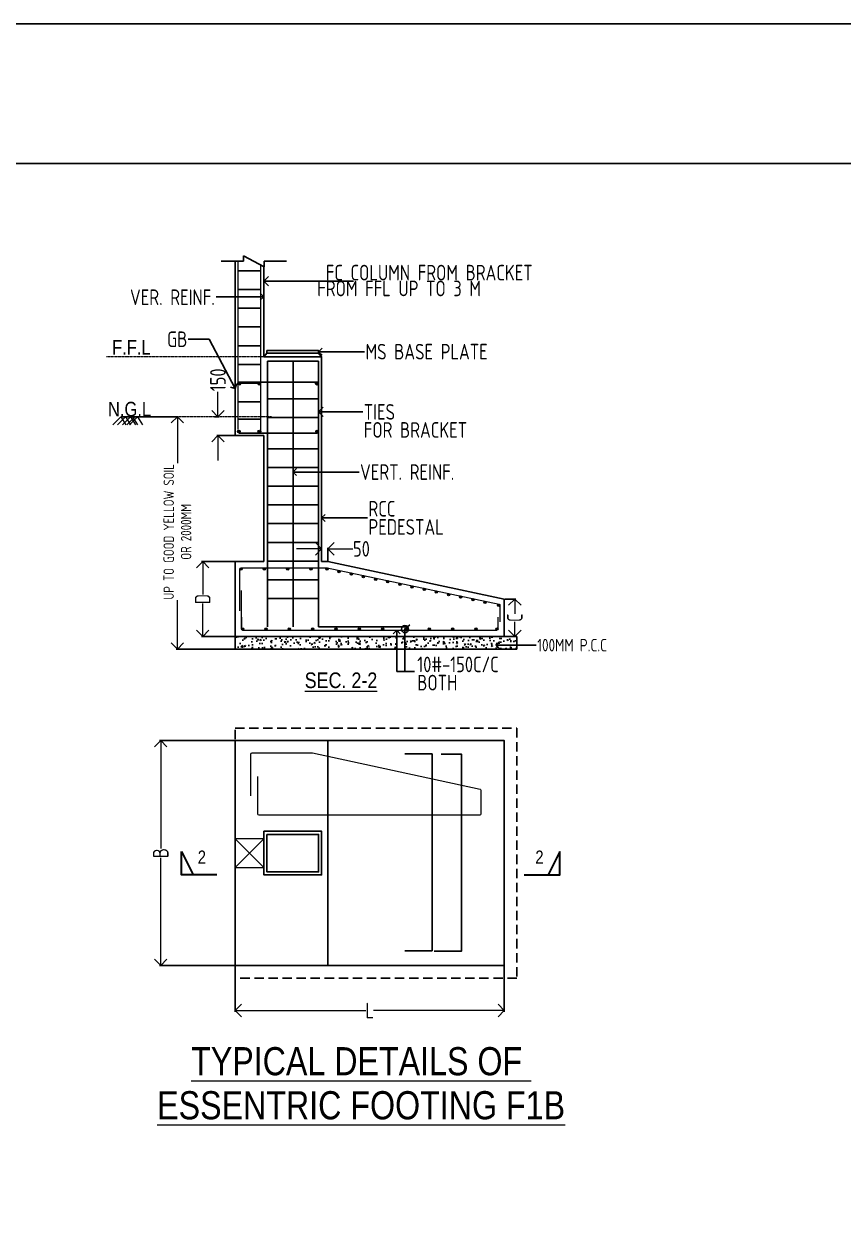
# Model space of a CAD drawing. Header units: millimetres. Extents: x 3470347 to 5996549, y -3470518 to 17149644.
# Drawn here: x 4632332 to 4645448, y 7511281 to 7530323 of the extents above; entities that cross this region are included whole.
import ezdxf
from ezdxf.enums import TextEntityAlignment as Align

# ---------------------------------------------------------------- set-up
doc = ezdxf.new("R2010")
doc.units = ezdxf.units.MM
doc.header["$MEASUREMENT"] = 0
doc.header["$PDMODE"] = 35
doc.header["$PDSIZE"] = -5
doc.linetypes.add('DASHED2', pattern=[0.375, 0.25, -0.125])
doc.linetypes.add('HIDDEN', pattern=[0.375, 0.25, -0.125])
doc.layers.get('0').update_dxf_attribs({"linetype": 'CONTINUOUS', "lineweight": 25})
doc.layers.get('DEFPOINTS').update_dxf_attribs({"linetype": 'CONTINUOUS', "lineweight": 25})
for name, color, linetype, lineweight in [('BLOCK', 7, 'CONTINUOUS', 30), ('L4', 4, 'CONTINUOUS', 30), ('PV_TEXT_ROMANS', 7, 'CONTINUOUS', 0), ('rDIMension', 1, 'CONTINUOUS', 18), ('rPCC DASH', 9, 'HIDDEN', 15), ('rRCC 1', 3, 'CONTINUOUS', 25), ('rRCC 2', 40, 'CONTINUOUS', 15), ('rREINF 1', 1, 'CONTINUOUS', 25), ('SHEET', 7, 'CONTINUOUS', 15), ('TEXT3', 7, 'CONTINUOUS', 30), ('TEXT6', 6, 'CONTINUOUS', 50)]:
    doc.layers.add(name, color=color, linetype=linetype, lineweight=lineweight)
doc.layers.add('S&T_HATCH', color=7, linetype='CONTINUOUS')
doc.styles.add('DIM', font='geniso.shx', dxfattribs={"width": 0.85})
doc.styles.add('J.P', font='ARIALN.TTF')
doc.styles.add('ROMANS', font='', dxfattribs={"width": 0.8})
doc.styles.get('ROMANS').set_extended_font_data('AR CENA')
doc.dimstyles.new('ST-150', dxfattribs={"dimscale": 75, "dimtxt": 3, "dimasz": 2, "dimexe": 0.18, "dimexo": 0.0625, "dimgap": 0.2, "dimtad": 0, "dimdec": 0, "dimlfac": 2, "dimzin": 0, "dimdsep": 46, "dimtxsty": 'DIM', "dimblk": 'OPEN90', "dimcen": 0.09, "dimclrd": 256, "dimclrt": 7, "dimadec": 0, "dimazin": 0, "dimtfac": 1, "dimtdec": 0, "dimtofl": 0, "dimtmove": 0, "dimatfit": 3, "dimldrblk": 'OPEN90', "dimfxl": 1, "dimtolj": 1, "dimtzin": 0, "dimlwd": -1, "dimarcsym": 0})
doc.dimstyles.new('ST-50', dxfattribs={"dimscale": 100, "dimtxt": 2.5, "dimasz": 2, "dimexe": 0.18, "dimexo": 0.0625, "dimgap": 0.2, "dimtad": 0, "dimdec": 0, "dimlfac": 0.5, "dimzin": 0, "dimdsep": 46, "dimtxsty": 'DIM', "dimblk": 'OPEN90', "dimcen": 0.09, "dimclrd": 256, "dimclrt": 7, "dimadec": 0, "dimazin": 0, "dimtfac": 1, "dimtdec": 0, "dimtofl": 0, "dimtmove": 0, "dimatfit": 3, "dimldrblk": 'OPEN90', "dimfxl": 1, "dimtolj": 1, "dimtzin": 0, "dimlwd": -1, "dimarcsym": 0})

# ---------------------------------------------------------------- blocks, each defined once
blk = doc.blocks.new('_Open90')
at = {"color": 0, "linetype": 'ByBlock', "lineweight": -2}
for p, q in [((0, 0), (-1, 0)), ((-0.5, 0.5), (0, 0)), ((0, 0), (-0.5, -0.5))]:
    blk.add_line(p, q, dxfattribs=at)
blk = doc.blocks.new('*D589')
at = {"layer": 'DEFPOINTS', "color": 0}
for p in [(4633885.705898365, 7524032.375222841), (4634791.222680677, 7524032.375222841), (4635714.804986341, 7520313.013005032)]:
    blk.add_point(p, dxfattribs=at)
at = {"layer": 'rDIMension', "color": 0, "lineweight": -2}
for p, q in [((4633891.955898365, 7524032.375222841), (4634809.222680677, 7524032.375222841)), ((4635708.554986341, 7520313.013005032), (4634773.222680677, 7520313.013005032))]:
    blk.add_line(p, q, dxfattribs=at)
at = {"layer": 'rDIMension'}
for p, q in [((4634791.222680677, 7523832.375222841), (4634791.222680677, 7523286.101669388)), ((4634791.222680677, 7520513.013005032), (4634791.222680677, 7521092.757569388))]:
    blk.add_line(p, q, dxfattribs=at)
at = {"layer": 'rDIMension', "xscale": 200, "yscale": 200, "zscale": 200}
for p, rotation in [((4634791.222680677, 7524032.375222841), 90), ((4634791.222680677, 7520313.013005032), 270)]:
    blk.add_blockref('_Open90', p, dxfattribs=dict(at, rotation=rotation))
at = {"layer": 'rDIMension', "color": 7, "insert": (4634791.222680677, 7522189.429619389), "char_height": 250, "attachment_point": 5, "rotation": 90, "style": 'DIM'}
blk.add_mtext('\\A1;{\\H0.66667x;UP TO GOOD YELLOW SOIL\\POR 2000MM}', dxfattribs=at)
blk = doc.blocks.new('*D590')
at = {"layer": 'DEFPOINTS', "color": 0}
for p in [(4635377.372745439, 7524032.375222841), (4635439.652367774, 7523732.37522284), (4635714.804986341, 7523732.37522284)]:
    blk.add_point(p, dxfattribs=at)
at = {"layer": 'rDIMension'}
for p, q in [((4635439.652367774, 7524232.375222841), (4635439.652367774, 7524432.375222841)), ((4635439.652367774, 7523532.37522284), (4635439.652367774, 7523332.37522284))]:
    blk.add_line(p, q, dxfattribs=at)
at = {"layer": 'rDIMension', "color": 0, "lineweight": -2}
for p, q in [((4635383.622745439, 7524032.375222841), (4635457.652367774, 7524032.375222841)), ((4635708.554986341, 7523732.37522284), (4635421.652367774, 7523732.37522284))]:
    blk.add_line(p, q, dxfattribs=at)
at = {"layer": 'rDIMension', "xscale": 200, "yscale": 200, "zscale": 200}
for p, rotation in [((4635439.652367774, 7524032.375222841), 270), ((4635439.652367774, 7523732.37522284), 90)]:
    blk.add_blockref('_Open90', p, dxfattribs=dict(at, rotation=rotation))
at = {"layer": 'rDIMension', "color": 7, "insert": (4635439.652367774, 7524622.458884259), "char_height": 250, "attachment_point": 5, "rotation": 90, "style": 'DIM'}
blk.add_mtext('\\A1;150', dxfattribs=at)
blk = doc.blocks.new('*D591')
at = {"layer": 'DEFPOINTS', "color": 0}
for p in [(4640023.315555012, 7521113.013005032), (4640191.998643127, 7521113.013005032), (4640223.315555012, 7520513.013005033)]:
    blk.add_point(p, dxfattribs=at)
at = {"layer": 'rDIMension', "color": 0, "lineweight": -2}
for p, q in [((4640029.565555012, 7521113.013005032), (4640209.998643127, 7521113.013005032)), ((4640217.065555012, 7520513.013005033), (4640173.998643127, 7520513.013005033))]:
    blk.add_line(p, q, dxfattribs=at)
at = {"layer": 'rDIMension'}
for p, q in [((4640191.998643127, 7520913.013005032), (4640191.998643127, 7520875.513005031)), ((4640191.998643127, 7520713.013005033), (4640191.998643127, 7520750.513005031))]:
    blk.add_line(p, q, dxfattribs=at)
at = {"layer": 'rDIMension', "xscale": 200, "yscale": 200, "zscale": 200}
for p, rotation in [((4640191.998643127, 7521113.013005032), 90), ((4640191.998643127, 7520513.013005033), 270)]:
    blk.add_blockref('_Open90', p, dxfattribs=dict(at, rotation=rotation))
at = {"layer": 'rDIMension', "color": 7, "insert": (4640191.998643127, 7520813.013005032), "char_height": 250, "attachment_point": 5, "rotation": 90, "style": 'DIM'}
blk.add_mtext('\\A1;C', dxfattribs=at)
blk = doc.blocks.new('*D592')
at = {"layer": 'DEFPOINTS', "color": 0}
for p in [(4635195.597470913, 7521713.013005032), (4635714.804986341, 7521713.013005032), (4635714.804986341, 7520513.013005032)]:
    blk.add_point(p, dxfattribs=at)
at = {"layer": 'rDIMension', "color": 0, "lineweight": -2}
for p, q in [((4635708.554986341, 7521713.013005032), (4635177.597470913, 7521713.013005032)), ((4635708.554986341, 7520513.013005032), (4635177.597470913, 7520513.013005032))]:
    blk.add_line(p, q, dxfattribs=at)
at = {"layer": 'rDIMension'}
for p, q in [((4635195.597470913, 7521513.013005032), (4635195.597470913, 7521186.138005031)), ((4635195.597470913, 7520713.013005032), (4635195.597470913, 7521039.888005031))]:
    blk.add_line(p, q, dxfattribs=at)
at = {"layer": 'rDIMension', "xscale": 200, "yscale": 200, "zscale": 200}
for p, rotation in [((4635195.597470913, 7521713.013005032), 90), ((4635195.597470913, 7520513.013005032), 270)]:
    blk.add_blockref('_Open90', p, dxfattribs=dict(at, rotation=rotation))
at = {"layer": 'rDIMension', "color": 7, "insert": (4635195.597470913, 7521113.013005032), "char_height": 250, "attachment_point": 5, "rotation": 90, "style": 'DIM'}
blk.add_mtext('\\A1;D', dxfattribs=at)
blk = doc.blocks.new('*D593')
at = {"layer": 'DEFPOINTS', "color": 0}
for p in [(4635714.804986341, 7518846.108608889), (4634524.13422787, 7515246.108608889), (4635714.804986341, 7515246.108608889)]:
    blk.add_point(p, dxfattribs=at)
at = {"layer": 'rDIMension', "color": 0, "lineweight": -2}
for p, q in [((4635708.554986341, 7518846.108608889), (4634506.13422787, 7518846.108608889)), ((4635708.554986341, 7515246.108608889), (4634506.13422787, 7515246.108608889))]:
    blk.add_line(p, q, dxfattribs=at)
at = {"layer": 'rDIMension'}
for p, q in [((4634524.13422787, 7518646.108608889), (4634524.13422787, 7517119.233608888)), ((4634524.13422787, 7515446.108608889), (4634524.13422787, 7516972.983608888))]:
    blk.add_line(p, q, dxfattribs=at)
at = {"layer": 'rDIMension', "xscale": 200, "yscale": 200, "zscale": 200}
for p, rotation in [((4634524.13422787, 7518846.108608889), 90), ((4634524.13422787, 7515246.108608889), 270)]:
    blk.add_blockref('_Open90', p, dxfattribs=dict(at, rotation=rotation))
at = {"layer": 'rDIMension', "color": 7, "insert": (4634524.13422787, 7517046.108608889), "char_height": 250, "attachment_point": 5, "rotation": 90, "style": 'DIM'}
blk.add_mtext('\\A1;B', dxfattribs=at)
blk = doc.blocks.new('*D594')
at = {"layer": 'DEFPOINTS', "color": 0}
for p in [(4635714.804986341, 7515246.108608889), (4640023.315555012, 7515246.108608889), (4640023.315555012, 7514525.021297469)]:
    blk.add_point(p, dxfattribs=at)
at = {"layer": 'rDIMension', "color": 0, "lineweight": -2}
for p, q in [((4635714.804986341, 7515239.858608889), (4635714.804986341, 7514507.021297469)), ((4640023.315555012, 7515239.858608889), (4640023.315555012, 7514507.021297469))]:
    blk.add_line(p, q, dxfattribs=at)
at = {"layer": 'rDIMension'}
for p, q in [((4635914.804986341, 7514525.021297469), (4637806.560270676, 7514525.021297469)), ((4639823.315555012, 7514525.021297469), (4637931.560270676, 7514525.021297469))]:
    blk.add_line(p, q, dxfattribs=at)
at = {"layer": 'rDIMension', "xscale": 200, "yscale": 200, "zscale": 200, "rotation": 180}
blk.add_blockref('_Open90', (4635714.804986341, 7514525.021297469), dxfattribs=at)
at = {"layer": 'rDIMension', "xscale": 200, "yscale": 200, "zscale": 200}
blk.add_blockref('_Open90', (4640023.315555012, 7514525.021297469), dxfattribs=at)
at = {"layer": 'rDIMension', "color": 7, "insert": (4637869.060270676, 7514525.021297469), "char_height": 250, "attachment_point": 5, "style": 'DIM'}
blk.add_mtext('\\A1;L', dxfattribs=at)
blk = doc.blocks.new('SMH-1')
at = {"layer": 'L4'}
for points in [[(0, 0), (814.6229330631322, 0), (814.6229330631322, 534.8206034718023)], [(814.6229330631322, 534.8206034718023), (546.0281598753063, 0)]]:
    blk.add_lwpolyline(points, dxfattribs=at)
at = {"layer": 'TEXT6', "style": 'ROMANS', "width": 0.85}
blk.add_attdef('SEC', text='', height=300, dxfattribs=at).set_placement((346.3707409001945, 410.1505165286653), align=Align.MIDDLE_CENTER)
blk = doc.blocks.new('*D595')
at = {"layer": 'DEFPOINTS', "color": 0}
for p in [(4637199.804986341, 7521916.822976171), (4637099.804986341, 7521713.013005038), (4637199.804986341, 7521713.013005038)]:
    blk.add_point(p, dxfattribs=at)
at = {"layer": 'rDIMension'}
for p, q in [((4636899.804986341, 7521916.822976171), (4636699.804986341, 7521916.822976171)), ((4637399.804986341, 7521916.822976171), (4637599.804986341, 7521916.822976171))]:
    blk.add_line(p, q, dxfattribs=at)
at = {"layer": 'rDIMension', "color": 0, "lineweight": -2}
for p, q in [((4637099.804986341, 7521719.263005038), (4637099.804986341, 7521934.822976171)), ((4637199.804986341, 7521719.263005038), (4637199.804986341, 7521934.822976171))]:
    blk.add_line(p, q, dxfattribs=at)
at = {"layer": 'rDIMension', "xscale": 200, "yscale": 200, "zscale": 200}
blk.add_blockref('_Open90', (4637099.804986341, 7521916.822976171), dxfattribs=at)
at = {"layer": 'rDIMension', "xscale": 200, "yscale": 200, "zscale": 200, "rotation": 180}
blk.add_blockref('_Open90', (4637199.804986341, 7521916.822976171), dxfattribs=at)
at = {"layer": 'rDIMension', "color": 7, "insert": (4637736.763647758, 7521916.822976171), "char_height": 250, "attachment_point": 5, "style": 'DIM'}
blk.add_mtext('\\A1;50', dxfattribs=at)

msp = doc.modelspace()

# ---------------------------------------------------------------- hatches: boundary and pattern name
at = {"layer": 'rRCC 2'}
h = msp.add_hatch(color=256, dxfattribs=at)
h.dxf.hatch_style = 1
h.paths.add_polyline_path([(4635753.365165871, 7524559.647079131, -1), (4635798.549915906, 7524559.56060402, -1)])
h = msp.add_hatch(color=256, dxfattribs=at)
h.dxf.hatch_style = 1
h.paths.add_polyline_path([(4636078.005290163, 7524562.561240089, -1), (4636123.190040197, 7524562.474764979, -1)])
h = msp.add_hatch(color=256, dxfattribs=at)
h.dxf.hatch_style = 1
h.paths.add_polyline_path([(4637003.005290164, 7524562.561240089, -1), (4637048.190040198, 7524562.474764979, -1)])
h = msp.add_hatch(color=256, dxfattribs=at)
h.dxf.hatch_style = 1
h.paths.add_polyline_path([(4635751.915205609, 7523795.44157775, -1), (4635797.099955644, 7523795.35510264, -1)])
h = msp.add_hatch(color=256, dxfattribs=at)
h.dxf.hatch_style = 1
h.paths.add_polyline_path([(4636080.432751727, 7523794.882058847, -1), (4636125.617501762, 7523794.795583736, -1)])
h = msp.add_hatch(color=256, dxfattribs=at)
h.dxf.hatch_style = 1
h.paths.add_polyline_path([(4637005.432751728, 7523794.882058847, -1), (4637050.617501763, 7523794.795583736, -1)])
h = msp.add_hatch(color=256, dxfattribs=at)
h.dxf.hatch_style = 1
edge = h.paths.add_edge_path()
edge.add_arc((4635811.170291909, 7521594.312225093), 18.70077993899758, 0, 360)
h = msp.add_hatch(color=256, dxfattribs=at)
h.dxf.hatch_style = 1
edge = h.paths.add_edge_path()
edge.add_arc((4636184.792340811, 7521594.312225093), 18.70077993899758, 0, 360)
h = msp.add_hatch(color=256, dxfattribs=at)
h.dxf.hatch_style = 1
edge = h.paths.add_edge_path()
edge.add_arc((4636558.414389714, 7521594.312225093), 18.70077993899758, 0, 360)
h = msp.add_hatch(color=256, dxfattribs=at)
h.dxf.hatch_style = 1
edge = h.paths.add_edge_path()
edge.add_arc((4636932.036438616, 7521594.312225093), 18.70077993899758, 0, 360)
h = msp.add_hatch(color=256, dxfattribs=at)
h.dxf.hatch_style = 1
edge = h.paths.add_edge_path()
edge.add_arc((4637187.762975285, 7521594.312225093), 18.70077993899758, 0, 360)
h = msp.add_hatch(color=256, dxfattribs=at)
h.dxf.hatch_style = 1
edge = h.paths.add_edge_path()
edge.add_arc((4637380.223331174, 7521553.771814866), 18.70077993899758, 0, 360)
h = msp.add_hatch(color=256, dxfattribs=at)
h.dxf.hatch_style = 1
edge = h.paths.add_edge_path()
edge.add_arc((4637576.641959658, 7521512.397622565), 18.70077993899758, 0, 360)
h = msp.add_hatch(color=256, dxfattribs=at)
h.dxf.hatch_style = 1
edge = h.paths.add_edge_path()
edge.add_arc((4637769.102315547, 7521471.857212338), 18.70077993899758, 0, 360)
h = msp.add_hatch(color=256, dxfattribs=at)
h.dxf.hatch_style = 1
edge = h.paths.add_edge_path()
edge.add_arc((4637965.520944031, 7521430.483020036), 18.70077993899758, 0, 360)
h = msp.add_hatch(color=256, dxfattribs=at)
h.dxf.hatch_style = 1
edge = h.paths.add_edge_path()
edge.add_arc((4638157.98129992, 7521389.942609809), 18.70077993899758, 0, 360)
h = msp.add_hatch(color=256, dxfattribs=at)
h.dxf.hatch_style = 1
edge = h.paths.add_edge_path()
edge.add_arc((4638354.399928404, 7521348.568417508), 18.70077993899758, 0, 360)
h = msp.add_hatch(color=256, dxfattribs=at)
h.dxf.hatch_style = 1
edge = h.paths.add_edge_path()
edge.add_arc((4638546.860284293, 7521308.028007281), 18.70077993899758, 0, 360)
h = msp.add_hatch(color=256, dxfattribs=at)
h.dxf.hatch_style = 1
edge = h.paths.add_edge_path()
edge.add_arc((4638743.278912777, 7521266.65381498), 18.70077993899758, 0, 360)
h = msp.add_hatch(color=256, dxfattribs=at)
h.dxf.hatch_style = 1
edge = h.paths.add_edge_path()
edge.add_arc((4638935.739268666, 7521226.113404753), 18.70077993899758, 0, 360)
h = msp.add_hatch(color=256, dxfattribs=at)
h.dxf.hatch_style = 1
edge = h.paths.add_edge_path()
edge.add_arc((4639132.15789715, 7521184.739212452), 18.70077993899758, 0, 360)
h = msp.add_hatch(color=256, dxfattribs=at)
h.dxf.hatch_style = 1
edge = h.paths.add_edge_path()
edge.add_arc((4639324.618253039, 7521144.198802224), 18.70077993899758, 0, 360)
h = msp.add_hatch(color=256, dxfattribs=at)
h.dxf.hatch_style = 1
edge = h.paths.add_edge_path()
edge.add_arc((4639521.036881523, 7521102.824609923), 18.70077993899758, 0, 360)
h = msp.add_hatch(color=256, dxfattribs=at)
h.dxf.hatch_style = 1
edge = h.paths.add_edge_path()
edge.add_arc((4639713.497237412, 7521062.284199696), 18.70077993899758, 0, 360)
h = msp.add_hatch(color=256, dxfattribs=at)
h.dxf.hatch_style = 1
edge = h.paths.add_edge_path()
edge.add_arc((4639935.585359756, 7521014.476923582), 18.70077993899758, 0, 360)
h = msp.add_hatch(color=256, dxfattribs=at)
h.dxf.hatch_style = 1
edge = h.paths.add_edge_path()
edge.add_arc((4635833.50576628, 7520631.713784972), 18.70077993899758, 0, 360)
h = msp.add_hatch(color=256, dxfattribs=at)
h.dxf.hatch_style = 1
edge = h.paths.add_edge_path()
edge.add_arc((4636207.127815183, 7520631.713784972), 18.70077993899758, 0, 360)
h = msp.add_hatch(color=256, dxfattribs=at)
h.dxf.hatch_style = 1
edge = h.paths.add_edge_path()
edge.add_arc((4636580.749864085, 7520631.713784972), 18.70077993899758, 0, 360)
h = msp.add_hatch(color=256, dxfattribs=at)
h.dxf.hatch_style = 1
edge = h.paths.add_edge_path()
edge.add_arc((4636954.371912988, 7520631.713784972), 18.70077993899758, 0, 360)
h = msp.add_hatch(color=256, dxfattribs=at)
h.dxf.hatch_style = 1
edge = h.paths.add_edge_path()
edge.add_arc((4637327.99396189, 7520631.713784972), 18.70077993899758, 0, 360)
h = msp.add_hatch(color=256, dxfattribs=at)
h.dxf.hatch_style = 1
edge = h.paths.add_edge_path()
edge.add_arc((4637701.616010793, 7520631.713784971), 18.70077993899758, 0, 360)
h = msp.add_hatch(color=256, dxfattribs=at)
h.dxf.hatch_style = 1
edge = h.paths.add_edge_path()
edge.add_arc((4638075.238059695, 7520631.713784971), 18.70077993899758, 0, 360)
h = msp.add_hatch(color=256, dxfattribs=at)
h.dxf.hatch_style = 1
edge = h.paths.add_edge_path()
edge.add_arc((4638448.860108597, 7520631.713784971), 18.70077993899758, 0, 360)
h = msp.add_hatch(color=256, dxfattribs=at)
h.dxf.hatch_style = 1
edge = h.paths.add_edge_path()
edge.add_arc((4638822.4821575, 7520631.713784971), 18.70077993899758, 0, 360)
h = msp.add_hatch(color=256, dxfattribs=at)
h.dxf.hatch_style = 1
edge = h.paths.add_edge_path()
edge.add_arc((4639196.104206404, 7520631.713784971), 18.70077993899758, 0, 360)
h = msp.add_hatch(color=256, dxfattribs=at)
h.dxf.hatch_style = 1
edge = h.paths.add_edge_path()
edge.add_arc((4639569.726255307, 7520631.713784971), 18.70077993899758, 0, 360)
h = msp.add_hatch(color=256, dxfattribs=at)
h.dxf.hatch_style = 1
edge = h.paths.add_edge_path()
edge.add_arc((4639904.614775073, 7520631.713784971), 18.70077993899758, 0, 360)
h = msp.add_hatch(color=256, dxfattribs=at)
h.dxf.hatch_style = 1
edge = h.paths.add_edge_path()
edge.add_arc((4639904.614775073, 7520631.713784971), 18.70077993899758, 0, 360)
at = {"layer": 'S&T_HATCH', "linetype": 'ByBlock', "transparency": 33554559}
h = msp.add_hatch(dxfattribs=at)
h.set_pattern_fill('AR-CONC', color=256, scale=30)
h.set_pattern_definition([(49.99999999999999, (2254272.132819426, 9552477.376907814), (215.178054780226, -18.82564049477853), [22.5, -247.5]), (355, (2254272.132819426, 9552477.376907814), (-41.6254000839, 225.6576401100035), [18, -198]), (100.45144446, (2254290.064323726, 9552475.808104616), (173.5526540181336, 206.8319972905888), [19.12205759999985, -210.3426335999988]), (46.18420000000001, (2254272.132819426, 9552537.376907814), (320.1723992014717, -49.65578423792296), [33.75, -371.25]), (96.63563549, (2254298.813842926, 9552533.238915715), (280.3985837022685, 292.2355802323651), [28.6831026, -315.5141279999999]), (351.1841639899999, (2254272.132819426, 9552537.376907814), (280.3985835164319, 292.2355800809971), [27, -297.0000003]), (21, (2254302.132819426, 9552522.376907814), (179.0721156355385, -120.7856671996016), [22.5, -247.5]), (326.0000000000001, (2254302.132819426, 9552522.376907814), (72.99459957647451, 217.5450135140559), [18, -198]), (71.45144474, (2254317.055495626, 9552512.311435618), (252.0667130189913, 96.75934584190615), [19.122057, -210.3426336]), (37.50000000000001, (2254272.132819426, 9552477.376907814), (3.647956595187201, 99.86815614939344), [0, -195.6, 0, -201, 0, -198.75]), (7.499999999999999, (2254272.132819426, 9552477.376907814), (78.92086123264458, 118.3235135647081), [0, -114.6, 0, -191.1, 0, -75.75]), (327.5, (2254205.232819426, 9552477.376907814), (160.1467308517227, -6.766461520313927), [0, -75, 0, -234, 0, -310.5]), (317.5, (2254175.232819426, 9552477.376907814), (174.9558508027159, 30.03149469969532), [0, -97.5, 0, -155.4, 0, -220.5])])
h.paths.add_polyline_path([(4640223.315555012, 7520513.013005032), (4635714.804986341, 7520513.013005033), (4635714.804986341, 7520313.013005033), (4640223.315555012, 7520313.013005032)])

# ---------------------------------------------------------------- linework, layer by layer
at = {"color": 192, "lineweight": 25, "elevation": -1.33037760054927e-06}
msp.add_lwpolyline([(4565044.595075264, 7447183.333023543), (4682627.468222582, 7447183.333023543), (4682627.468222582, 7530322.823106783), (4565044.595075264, 7530322.823106783)], close=True, dxfattribs=at)
at = {"color": 3, "linetype": 'ByBlock', "elevation": -6.651888002746348e-07}
msp.add_lwpolyline([(4635714.804986341, 7520313.013005032), (4635714.804986341, 7521713.013005032)], dxfattribs=at)
at = {"linetype": 'DASHED2', "ltscale": 600, "elevation": -6.651888002746348e-07}
msp.add_lwpolyline([(4635714.804986341, 7515046.108608889), (4635714.804986341, 7519046.108608889), (4640223.315555012, 7519046.108608889), (4640223.315555012, 7515046.108608889)], close=True, dxfattribs=at)
at = {"color": 1, "linetype": 'ByBlock', "elevation": -6.651888002746348e-07}
msp.add_lwpolyline([(4635714.804986341, 7515246.108608889), (4635714.804986341, 7518846.108608889), (4640023.315555012, 7518846.108608889), (4640023.315555012, 7515246.108608889)], close=True, dxfattribs=at)
msp.add_lwpolyline([(4637199.804986343, 7515246.108608889), (4637199.804986343, 7518846.108608889)], dxfattribs=at)
at = {"color": 3, "linetype": 'ByBlock', "elevation": -6.651888002746348e-07}
msp.add_lwpolyline([(4636174.804986341, 7517396.108608882), (4636174.804986341, 7516696.108608882), (4637099.804986343, 7516696.108608889), (4637099.804986343, 7517396.108608889)], close=True, dxfattribs=at)
at = {"color": 2, "linetype": 'ByBlock', "elevation": -6.651888002746348e-07}
msp.add_lwpolyline([(4636224.804986341, 7517346.108608882), (4636224.804986341, 7516746.108608882), (4637049.804986343, 7516746.108608889), (4637049.804986343, 7517346.108608889)], close=True, dxfattribs=at)
at = {"layer": 'rPCC DASH'}
for p, q in [((4636299.804986343, 7524992.375222841, -6.651888002746348e-07), (4633656.607239677, 7524992.375222841, -6.651888002746348e-07)), ((4636299.804986343, 7524032.375222841, -6.651888002746348e-07), (4634029.37079224, 7524032.375222841, -6.651888002746348e-07))]:
    msp.add_line(p, q, dxfattribs=at)
at = {"layer": 'rRCC 1'}
for p, q in [((4635494.052233634, 7526519.994011146, -6.651888002746348e-07), (4635851.106053134, 7526519.994011146, -6.651888002746348e-07)), ((4635714.804986341, 7523732.375222841, -6.651888002746348e-07), (4635714.804986341, 7526519.994011146, -6.651888002746348e-07)), ((4635851.106053134, 7526610.066829983, -6.651888002746348e-07), (4636181.998414138, 7526429.921192309, -6.651888002746348e-07)), ((4635851.106053134, 7526610.066829983, -6.651888002746348e-07), (4635851.106053134, 7526519.994011146, -6.651888002746348e-07)), ((4636181.998414138, 7526519.994011146, -6.651888002746348e-07), (4636539.052233639, 7526519.994011146, -6.651888002746348e-07)), ((4636181.998414138, 7526519.994011146, -6.651888002746348e-07), (4636181.998414138, 7526429.921192309, -6.651888002746348e-07)), ((4636174.804986341, 7524992.375222841, -6.651888002746348e-07), (4636174.804986341, 7526433.83746476, -6.651888002746348e-07)), ((4636174.804986341, 7524992.375222841, -6.651888002746348e-07), (4637099.804986343, 7524992.375222841, -6.651888002746348e-07)), ((4637099.804986343, 7521713.013005032, -6.651888002746348e-07), (4637099.804986343, 7524992.375222841, -6.651888002746348e-07)), ((4635714.804986341, 7523732.375222841, -6.651888002746348e-07), (4635714.804986341, 7524032.375222841, -6.651888002746348e-07)), ((4636174.804986341, 7521713.013005032, -6.651888002746348e-07), (4636174.804986341, 7523732.375222841, -6.651888002746348e-07)), ((4636174.804986341, 7521713.013005032, -6.651888002746348e-07), (4635714.804986341, 7521713.013005032, -6.651888002746348e-07)), ((4637099.804986343, 7521713.013005032, -6.651888002746348e-07), (4637199.804986343, 7521713.013005032, -6.651888002746348e-07)), ((4640023.315555012, 7521113.013005032, -6.651888002746348e-07), (4637199.804986343, 7521713.013005032, -6.651888002746348e-07)), ((4640023.315555012, 7520513.013005032, -6.651888002746348e-07), (4640023.315555012, 7521113.013005032, -6.651888002746348e-07))]:
    msp.add_line(p, q, dxfattribs=at)
at = {"layer": 'rRCC 1', "color": 2}
for p, q in [((4635764.804986341, 7526368.955618334, -6.651888002746348e-07), (4636124.804986341, 7526368.955618334, -6.651888002746348e-07)), ((4635764.804986341, 7526068.955618334, -6.651888002746348e-07), (4636124.804986341, 7526068.955618334, -6.651888002746348e-07)), ((4635764.804986341, 7525768.955618334, -6.651888002746348e-07), (4636124.804986341, 7525768.955618334, -6.651888002746348e-07)), ((4635764.804986341, 7525468.955618334, -6.651888002746348e-07), (4636124.804986341, 7525468.955618334, -6.651888002746348e-07)), ((4635764.804986341, 7525168.955618334, -6.651888002746348e-07), (4636124.804986341, 7525168.955618334, -6.651888002746348e-07)), ((4635764.804986341, 7524868.955618334, -6.651888002746348e-07), (4636124.804986341, 7524868.955618334, -6.651888002746348e-07)), ((4636235.498017335, 7520666.887771053, -6.651888002746348e-07), (4636235.498017335, 7524920.384884908, -6.651888002746348e-07)), ((4636235.498017335, 7524920.384884908, -6.651888002746348e-07), (4637049.804986343, 7524920.384884908, -6.651888002746348e-07)), ((4636235.498017335, 7520666.887771053, -6.651888002746348e-07), (4636235.498017335, 7524920.384884908, -6.651888002746348e-07)), ((4636642.65150184, 7520666.887771053, -6.651888002746348e-07), (4636642.65150184, 7524920.384884908, -6.651888002746348e-07)), ((4637049.804986343, 7520666.887771053, -6.651888002746348e-07), (4637049.804986343, 7524920.384884908, -6.651888002746348e-07)), ((4635764.804986341, 7524568.955618334, -6.651888002746348e-07), (4636124.804986342, 7524568.955618334, -6.651888002746348e-07)), ((4635764.804986341, 7524268.955618334, -6.651888002746348e-07), (4636124.804986341, 7524268.955618334, -6.651888002746348e-07)), ((4636235.498017335, 7524320.384884908, -6.651888002746348e-07), (4637049.804986343, 7524320.384884908, -6.651888002746348e-07)), ((4636235.498017335, 7524020.384884908, -6.651888002746348e-07), (4637049.804986343, 7524020.384884908, -6.651888002746348e-07)), ((4635764.804986341, 7523995.343944215, -6.651888002746348e-07), (4636124.804986341, 7523995.343944215, -6.651888002746348e-07)), ((4636235.498017335, 7523520.384884908, -6.651888002746348e-07), (4637049.804986343, 7523520.384884908, -6.651888002746348e-07)), ((4636235.498017335, 7523220.384884908, -6.651888002746348e-07), (4637049.804986343, 7523220.384884908, -6.651888002746348e-07)), ((4636235.498017335, 7522920.384884908, -6.651888002746348e-07), (4637049.804986343, 7522920.384884908, -6.651888002746348e-07)), ((4636235.498017335, 7522620.384884908, -6.651888002746348e-07), (4637049.804986343, 7522620.384884908, -6.651888002746348e-07)), ((4636235.498017335, 7522320.384884908, -6.651888002746348e-07), (4637049.804986343, 7522320.384884908, -6.651888002746348e-07)), ((4636235.498017335, 7522020.384884908, -6.651888002746348e-07), (4637049.804986343, 7522020.384884908, -6.651888002746348e-07)), ((4636235.498017335, 7521720.384884908, -6.651888002746348e-07), (4637049.804986343, 7521720.384884908, -6.651888002746348e-07)), ((4636235.498017335, 7521420.384884908, -6.651888002746348e-07), (4637049.804986343, 7521420.384884908, -6.651888002746348e-07)), ((4636235.498017335, 7521120.384884908, -6.651888002746348e-07), (4637049.804986343, 7521120.384884908, -6.651888002746348e-07)), ((4637049.804986343, 7520666.887771053, -6.651888002746348e-07), (4638472.96498633, 7520666.887771053, -6.651888002746348e-07)), ((4638472.96498633, 7520666.887771053, -6.651888002746348e-07), (4638513.085752392, 7520700.888355044, -6.651888002746348e-07))]:
    msp.add_line(p, q, dxfattribs=at)
at = {"layer": 'rRCC 1', "color": 0}
for p, q in [((4636174.804986341, 7524992.375222841, -6.651888002746348e-07), (4636224.804986341, 7525049.957502541, -6.651888002746348e-07)), ((4637049.804986343, 7525049.957502541, -6.651888002746348e-07), (4637099.804986343, 7524992.375222841, -6.651888002746348e-07))]:
    msp.add_line(p, q, dxfattribs=at)
at = {"layer": 'rRCC 1', "color": 0, "elevation": -6.651888002746348e-07}
msp.add_lwpolyline([(4636224.804986341, 7525090.789978591), (4637049.804986343, 7525090.789978591), (4637049.804986343, 7525049.957502541), (4636224.804986341, 7525049.957502541)], close=True, dxfattribs=at)
at = {"layer": 'rRCC 1', "elevation": -6.651888002746348e-07}
for points in [[(4636174.804986341, 7523732.375222841), (4635714.804986341, 7523732.375222841), (4635714.804986341, 7524632.375222841)], [(4636299.804986343, 7523770.749372589), (4636299.804986343, 7523770.72636027)]]:
    msp.add_lwpolyline(points, dxfattribs=at)
at = {"layer": 'rRCC 1', "color": 2, "elevation": -6.651888002746348e-07}
msp.add_lwpolyline([(4635770.930613189, 7524585.965236413), (4637027.212569951, 7524585.965236413, -0.4142135623247995), (4637049.804986343, 7524563.372820022), (4637049.804986343, 7523792.732540358, -0.4144419276323103), (4637027.194956346, 7523770.140130831), (4635772.863299868, 7523771.118038922)], format="xyb", dxfattribs=at)
at = {"layer": 'rRCC 1', "elevation": -6.651888002746348e-07}
msp.add_lwpolyline([(4635714.804986341, 7520513.013005033), (4640223.315555012, 7520513.013005032), (4640223.315555012, 7520313.013005032), (4635714.804986341, 7520313.013005033)], close=True, dxfattribs=at)
at = {"layer": 'rRCC 1', "color": 2, "elevation": -6.651888002746348e-07}
for points in [[(4638431.610830509, 7518634.751771482), (4638867.790689976, 7518634.751771482), (4638867.790689976, 7515482.55899932), (4638431.610830509, 7515482.55899932)], [(4639012.025259444, 7518629.185291134), (4639339.090439492, 7518629.185291134), (4639339.090439492, 7515476.992518973), (4638902.910580025, 7515476.992518973)]]:
    msp.add_lwpolyline(points, dxfattribs=at)
at = {"layer": 'rRCC 2'}
for p, q in [((4635764.804986341, 7523825.536729026, -6.651888002746348e-07), (4635764.804986341, 7526519.994011146, -6.651888002746348e-07)), ((4636124.804986341, 7523825.536729026, -6.651888002746348e-07), (4636124.804986341, 7526461.058648882, -6.651888002746348e-07)), ((4636124.804986342, 7523770.843656448, -6.651888002746348e-07), (4636124.804986341, 7526461.058648882, -6.651888002746348e-07)), ((4633885.705898365, 7524032.375222841, -6.651888002746348e-07), (4633757.826584216, 7523904.318337749, -6.651888002746348e-07)), ((4633962.799095223, 7524032.375222841, -6.651888002746348e-07), (4633834.919781074, 7523904.318337749, -6.651888002746348e-07)), ((4633885.705898365, 7524032.375222841, -6.651888002746348e-07), (4633965.515965596, 7523904.318337749, -6.651888002746348e-07)), ((4634038.644259756, 7524032.375222841, -6.651888002746348e-07), (4633910.764945606, 7523904.318337749, -6.651888002746348e-07)), ((4633962.799095223, 7524032.375222841, -6.651888002746348e-07), (4634042.609162454, 7523904.318337749, -6.651888002746348e-07)), ((4634110.878130749, 7524032.375222841, -6.651888002746348e-07), (4633982.9988166, 7523904.318337749, -6.651888002746348e-07)), ((4634153.027511116, 7524032.375222841, -6.651888002746348e-07), (4634025.148196967, 7523904.318337749, -6.651888002746348e-07)), ((4634038.644259756, 7524032.375222841, -6.651888002746348e-07), (4634118.454326985, 7523904.318337749, -6.651888002746348e-07)), ((4634070.863782922, 7524032.375222841, -6.651888002746348e-07), (4634150.673850151, 7523904.318337749, -6.651888002746348e-07)), ((4634153.027511116, 7524032.375222841, -6.651888002746348e-07), (4634232.837578347, 7523904.318337749, -6.651888002746348e-07))]:
    msp.add_line(p, q, dxfattribs=at)
at = {"layer": 'rRCC 2', "color": 6}
for p, q in [((4635714.804986341, 7517276.108608882, -6.651888002746348e-07), (4636174.804986341, 7516816.108608882, -6.651888002746348e-07)), ((4636174.804986341, 7517276.108608882, -6.651888002746348e-07), (4635714.804986341, 7516816.108608882, -6.651888002746348e-07))]:
    msp.add_line(p, q, dxfattribs=at)
at = {"layer": 'rRCC 2', "elevation": -6.651888002746348e-07}
for points in [[(4635792.209026634, 7520923.121514621), (4635792.209026634, 7521594.051739759, -0.4142135623443229), (4635811.170291908, 7521613.013005032), (4637183.257536191, 7521613.013005032, -0.06921653228741868), (4637188.432413505, 7521612.293182288), (4639940.103656655, 7521032.673132791, -0.335381499519169), (4639953.890044617, 7521014.43169026), (4639953.890044617, 7520750.130878056)], [(4635967.081703225, 7517960.91445448), (4635967.081703225, 7518631.844679617, -0.4142135623443229), (4635986.042968499, 7518650.805944891), (4636947.005463431, 7518650.805944891, -0.06921653228741868), (4636952.180340745, 7518650.086122147), (4639634.720846514, 7518070.46607265, -0.335381499519169), (4639648.507234476, 7518052.224630118), (4639648.507234476, 7517669.767210166, -0.4142135623443229), (4639629.5459692, 7517650.805944891), (4636099.273948117, 7517650.805944892, -0.4142135623443229), (4636080.312682842, 7517669.767210167), (4636080.312682842, 7518271.689091678)]]:
    msp.add_lwpolyline(points, format="xyb", dxfattribs=at)
for points in [[(4635814.804986341, 7520631.713784972), (4635814.804986341, 7521252.596931758)], [(4635814.804986341, 7520823.013005033), (4635814.804986341, 7520631.713784972)], [(4639923.315555012, 7520631.713784971), (4639923.315555012, 7520823.013005032)], [(4635833.50576628, 7520613.013005033), (4639904.614775073, 7520613.013005032)]]:
    msp.add_lwpolyline(points, dxfattribs=at)
at = {"layer": 'rRCC 2', "color": 6, "elevation": -6.651888002746348e-07}
msp.add_lwpolyline([(4635714.804986341, 7517276.108608882), (4635714.804986341, 7516816.108608882), (4636174.804986341, 7516816.108608882), (4636174.804986341, 7517276.108608882)], close=True, dxfattribs=at)
at = {"layer": 'rRCC 2'}
for centre, radius in [((4635775.957540888, 7524559.603841576, -6.651888002746348e-07), 22.59241639155215), ((4635775.957540888, 7524559.603841576, -6.651888002746348e-07), 22.59241639155215), ((4636100.59766518, 7524562.518002533, -6.651888002746348e-07), 22.59241639155215), ((4636100.59766518, 7524562.518002533, -6.651888002746348e-07), 22.59241639155215), ((4637025.59766518, 7524562.518002533, -6.651888002746348e-07), 22.59241639155215), ((4637025.59766518, 7524562.518002533, -6.651888002746348e-07), 22.59241639155215), ((4635774.507580627, 7523795.398340194, -6.651888002746348e-07), 22.59241639155215), ((4635774.507580627, 7523795.398340194, -6.651888002746348e-07), 22.59241639155215), ((4636103.025126744, 7523794.838821291, -6.651888002746348e-07), 22.59241639155215), ((4636103.025126744, 7523794.838821291, -6.651888002746348e-07), 22.59241639155215), ((4637028.025126745, 7523794.838821291, -6.651888002746348e-07), 22.59241639155215), ((4637028.025126745, 7523794.838821291, -6.651888002746348e-07), 22.59241639155215), ((4635811.170291909, 7521594.312225093, -6.651888002746348e-07), 18.70077993899758), ((4635811.170291909, 7521594.312225093, -6.651888002746348e-07), 18.70077993899758), ((4636184.792340811, 7521594.312225093, -6.651888002746348e-07), 18.70077993899758), ((4636184.792340811, 7521594.312225093, -6.651888002746348e-07), 18.70077993899758), ((4636558.414389714, 7521594.312225093, -6.651888002746348e-07), 18.70077993899758), ((4636558.414389714, 7521594.312225093, -6.651888002746348e-07), 18.70077993899758), ((4636932.036438616, 7521594.312225093, -6.651888002746348e-07), 18.70077993899758), ((4636932.036438616, 7521594.312225093, -6.651888002746348e-07), 18.70077993899758), ((4637187.762975285, 7521594.312225093, -6.651888002746348e-07), 18.70077993899758), ((4637187.762975285, 7521594.312225093, -6.651888002746348e-07), 18.70077993899758), ((4637380.223331174, 7521553.771814866, -6.651888002746348e-07), 18.70077993899758), ((4637380.223331174, 7521553.771814866, -6.651888002746348e-07), 18.70077993899758), ((4637576.641959658, 7521512.397622565, -6.651888002746348e-07), 18.70077993899758), ((4637576.641959658, 7521512.397622565, -6.651888002746348e-07), 18.70077993899758), ((4637769.102315547, 7521471.857212338, -6.651888002746348e-07), 18.70077993899758), ((4637769.102315547, 7521471.857212338, -6.651888002746348e-07), 18.70077993899758), ((4637965.520944031, 7521430.483020036, -6.651888002746348e-07), 18.70077993899758), ((4637965.520944031, 7521430.483020036, -6.651888002746348e-07), 18.70077993899758), ((4638157.98129992, 7521389.942609809, -6.651888002746348e-07), 18.70077993899758), ((4638157.98129992, 7521389.942609809, -6.651888002746348e-07), 18.70077993899758), ((4638354.399928404, 7521348.568417508, -6.651888002746348e-07), 18.70077993899758), ((4638354.399928404, 7521348.568417508, -6.651888002746348e-07), 18.70077993899758), ((4638546.860284293, 7521308.028007281, -6.651888002746348e-07), 18.70077993899758), ((4638546.860284293, 7521308.028007281, -6.651888002746348e-07), 18.70077993899758), ((4638743.278912777, 7521266.65381498, -6.651888002746348e-07), 18.70077993899758), ((4638743.278912777, 7521266.65381498, -6.651888002746348e-07), 18.70077993899758), ((4638935.739268666, 7521226.113404753, -6.651888002746348e-07), 18.70077993899758), ((4638935.739268666, 7521226.113404753, -6.651888002746348e-07), 18.70077993899758), ((4639132.15789715, 7521184.739212452, -6.651888002746348e-07), 18.70077993899758), ((4639132.15789715, 7521184.739212452, -6.651888002746348e-07), 18.70077993899758), ((4639324.618253039, 7521144.198802224, -6.651888002746348e-07), 18.70077993899758), ((4639324.618253039, 7521144.198802224, -6.651888002746348e-07), 18.70077993899758), ((4639521.036881523, 7521102.824609923, -6.651888002746348e-07), 18.70077993899758), ((4639521.036881523, 7521102.824609923, -6.651888002746348e-07), 18.70077993899758), ((4639713.497237412, 7521062.284199696, -6.651888002746348e-07), 18.70077993899758), ((4639713.497237412, 7521062.284199696, -6.651888002746348e-07), 18.70077993899758), ((4639935.585359756, 7521014.476923582, -1.42525605870175e-06), 18.70077993899758), ((4639935.585359756, 7521014.476923582, -1.42525605870175e-06), 18.70077993899758), ((4635833.50576628, 7520631.713784972, -6.651888002746348e-07), 18.70077993899758), ((4635833.50576628, 7520631.713784972, -6.651888002746348e-07), 18.70077993899758), ((4636207.127815183, 7520631.713784972, -6.651888002746348e-07), 18.70077993899758), ((4636207.127815183, 7520631.713784972, -6.651888002746348e-07), 18.70077993899758), ((4636580.749864085, 7520631.713784972, -6.651888002746348e-07), 18.70077993899758), ((4636580.749864085, 7520631.713784972, -6.651888002746348e-07), 18.70077993899758), ((4636954.371912988, 7520631.713784972, -6.651888002746348e-07), 18.70077993899758), ((4636954.371912988, 7520631.713784972, -6.651888002746348e-07), 18.70077993899758), ((4637327.99396189, 7520631.713784972, -6.651888002746348e-07), 18.70077993899758), ((4637327.99396189, 7520631.713784972, -6.651888002746348e-07), 18.70077993899758), ((4637701.616010793, 7520631.713784971, -6.651888002746348e-07), 18.70077993899758), ((4637701.616010793, 7520631.713784971, -6.651888002746348e-07), 18.70077993899758), ((4638075.238059695, 7520631.713784971, -6.651888002746348e-07), 18.70077993899758), ((4638075.238059695, 7520631.713784971, -6.651888002746348e-07), 18.70077993899758), ((4638448.860108597, 7520631.713784971, -6.651888002746348e-07), 18.70077993899758), ((4638448.860108597, 7520631.713784971, -6.651888002746348e-07), 18.70077993899758), ((4638822.4821575, 7520631.713784971, -6.651888002746348e-07), 18.70077993899758), ((4638822.4821575, 7520631.713784971, -6.651888002746348e-07), 18.70077993899758), ((4639196.104206404, 7520631.713784971, -6.651888002746348e-07), 18.70077993899758), ((4639196.104206404, 7520631.713784971, -6.651888002746348e-07), 18.70077993899758), ((4639569.726255307, 7520631.713784971, -6.651888002746348e-07), 18.70077993899758), ((4639569.726255307, 7520631.713784971, -6.651888002746348e-07), 18.70077993899758), ((4639904.614775073, 7520631.713784971, -6.651888002746348e-07), 18.70077993899758), ((4639904.614775073, 7520631.713784971, -6.651888002746348e-07), 18.70077993899758), ((4639904.614775073, 7520631.713784971, -6.651888002746348e-07), 18.70077993899758), ((4639904.614775073, 7520631.713784971, -6.651888002746348e-07), 18.70077993899758)]:
    msp.add_circle(centre, radius, dxfattribs=at)
at = {"layer": 'SHEET', "color": 220, "lineweight": 25, "elevation": -1.33037760054927e-06}
msp.add_lwpolyline([(4567284.268848335, 7449418.80740513), (4680387.794447741, 7449418.80740513), (4680387.794447741, 7528087.348725186), (4567284.268848335, 7528087.348725186)], close=True, dxfattribs=at)

# ---------------------------------------------------------------- block references
at = {"layer": 'BLOCK'}
ref = msp.add_blockref('SMH-1', (4635424.794505112, 7516696.108608889, -6.651888002746348e-07), dxfattribs=dict(at, xscale=-0.6985281548173935, yscale=0.6985281548173935, zscale=0.6985281548173935))
ref.add_attrib('SEC', '2', dxfattribs={"layer": 'TEXT6', "height": 209.558446445218, "style": 'ROMANS', "width": 0.85}).set_placement((4635182.844790588, 7516982.610292398, -6.651888002746348e-07), align=Align.MIDDLE_CENTER)
at = {"layer": 'BLOCK', "xscale": 0.6985281548173935, "yscale": 0.6985281548173935, "zscale": 0.6985281548173935}
msp.add_blockref('SMH-1', (4640344.303448906, 7516696.108608889, -6.651888002746348e-07), dxfattribs=at).add_auto_attribs({'SEC': '2'})

# ---------------------------------------------------------------- texts
at = {"layer": 'PV_TEXT_ROMANS', "style": 'J.P'}
for s, height, p in [('%%USEC. 2-2', 250, (4637409.625041774, 7519813.133140222, -6.651888002746348e-07)), ('%%UTYPICAL DETAILS OF ', 450, (4637731.693930859, 7513714.618690963, -6.651888002746348e-07)), ('%%UESSENTRIC FOOTING F1B', 450, (4637731.693930859, 7513009.527246647, -6.651888002746348e-07))]:
    msp.add_text(s, height=height, rotation=359.9999999999999, dxfattribs=at).set_placement(p, align=Align.MIDDLE)
at = {"layer": 'rDIMension', "color": 7, "style": 'DIM'}
for s, insert, char_height, attachment_point in [('\\A1;VER. REINF. ', (4635389.95728826, 7525945.024882604, -6.651888002746348e-07), 250, 6), ('\\A1;100MM P.C.C', (4640551.072012071, 7520375.403493472, -6.651888002746348e-07), 200, 4)]:
    msp.add_mtext(s, dxfattribs=dict(at, insert=insert, char_height=char_height, attachment_point=attachment_point))
at = {"layer": 'rDIMension', "color": 7, "char_height": 250, "attachment_point": 4, "line_spacing_factor": 0.7, "style": 'DIM'}
for s, insert in [('\\A1;RCC\\PPEDESTAL', (4637848.773982548, 7522412.832949602, -6.651888002746348e-07)), ('\\A1;10#-150C/C\\PBOTH', (4638630.162665214, 7519920.843734271, -6.651888002746348e-07))]:
    msp.add_mtext(s, dxfattribs=dict(at, insert=insert))
at = {"layer": 'rRCC 1', "color": 7, "insert": (4634950.844307741, 7525272.535767027, -6.651888002746348e-07), "char_height": 250, "attachment_point": 6, "style": 'DIM'}
msp.add_mtext('\\A1;GB', dxfattribs=at)
at = {"layer": 'rRCC 2', "color": 7, "char_height": 250, "style": 'DIM'}
for s, insert, attachment_point in [('\\A1;FC COLUMN FROM BRACKET', (4640477.892226918, 7526338.63813332, -6.651888002746348e-07), 6), ('\\A1;FROM FFL UP TO 3 M', (4639649.707925394, 7526085.573605389, -6.651888002746348e-07), 6), ('\\A1;MS BASE PLATE', (4637802.266233034, 7525073.149465131, -6.651888002746348e-07), 4), ('\\A1;TIES ', (4637774.486037837, 7524109.529965374, -6.651888002746348e-07), 4), ('\\A1;FOR BRACKET', (4637774.486037837, 7523820.784435281, -6.651888002746348e-07), 4), ('\\A1;VERT. REINF.', (4637714.432501941, 7523145.894439751, -6.651888002746348e-07), 4)]:
    msp.add_mtext(s, dxfattribs=dict(at, insert=insert, attachment_point=attachment_point))
at = {"layer": 'TEXT3', "style": 'ROMANS', "width": 0.85}
for s, p in [('F.F.L', (4633745.95332953, 7525025.639425927, -6.651888002746348e-07)), ('N.G.L', (4633679.812033549, 7524037.862063129, -6.651888002746348e-07))]:
    msp.add_text(s, height=232.5536011379122, dxfattribs=at).set_placement(p)

# ---------------------------------------------------------------- dimensions: what is measured, and where the dimension line sits
at = {"layer": 'rDIMension'}
dim = msp.add_linear_dim(base=(4635439.652367774, 7523732.37522284, -6.651888002746348e-07), p1=(4635377.372745439, 7524032.375222841, -6.651888002746348e-07), p2=(4635714.804986341, 7523732.37522284, -6.651888002746348e-07), angle=90, dimstyle='ST-50', dxfattribs=at)
dim.commit()
dim.dimension.update_dxf_attribs({"geometry": '*D590', "text_midpoint": (4635439.652367774, 7524622.458884259, -6.651888002746348e-07), "dimtype": 160})
for base, p1, p2, text, picture, middle in [((4634791.222680677, 7524032.375222841, -6.651888002746348e-07), (4635714.804986341, 7520313.013005032, -6.651888002746348e-07), (4633885.705898365, 7524032.375222841, -6.651888002746348e-07), '{\\H0.66667x;UP TO GOOD YELLOW SOIL\\POR 2000MM}', '*D589', (4634791.222680677, 7522189.429619389, -6.651888002746348e-07)), ((4640191.998643127, 7521113.013005032, -6.651888002746348e-07), (4640223.315555012, 7520513.013005033, -6.651888002746348e-07), (4640023.315555012, 7521113.013005032, -6.651888002746348e-07), 'C', '*D591', (4640191.998643127, 7520813.013005032, -6.651888002746348e-07))]:
    dim = msp.add_linear_dim(base=base, p1=p1, p2=p2, angle=90, text=text, dimstyle='ST-50', dxfattribs=at)
    dim.commit()
    dim.dimension.update_dxf_attribs({"geometry": picture, "text_midpoint": middle, "dimtype": 160})
dim = msp.add_linear_dim(base=(4637199.804986341, 7521916.822976171, -6.651888002746348e-07), p1=(4637099.804986341, 7521713.013005038, -6.651888002746348e-07), p2=(4637199.804986341, 7521713.013005038, -6.651888002746348e-07), angle=180, dimstyle='ST-50', dxfattribs=at)
dim.commit()
dim.dimension.update_dxf_attribs({"geometry": '*D595', "text_midpoint": (4637736.763647758, 7521916.822976171, -6.651888002746348e-07)})
dim = msp.add_linear_dim(base=(4635195.597470913, 7521713.013005032, -6.651888002746348e-07), p1=(4635714.804986341, 7520513.013005032, -6.651888002746348e-07), p2=(4635714.804986341, 7521713.013005032, -6.651888002746348e-07), angle=90, text='D', dimstyle='ST-50', dxfattribs=at)
dim.commit()
dim.dimension.update_dxf_attribs({"geometry": '*D592', "text_midpoint": (4635195.597470913, 7521113.013005032, -6.651888002746348e-07)})
dim = msp.add_linear_dim(base=(4634524.13422787, 7515246.108608889, -6.651888002746348e-07), p1=(4635714.804986341, 7518846.108608889, -6.651888002746348e-07), p2=(4635714.804986341, 7515246.108608889, -6.651888002746348e-07), angle=90, text='B', dimstyle='ST-50', override={"dimtxsty": 'DIM'}, dxfattribs=at)
dim.commit()
dim.dimension.update_dxf_attribs({"geometry": '*D593', "text_midpoint": (4634524.13422787, 7517046.108608889, -6.651888002746348e-07)})
dim = msp.add_linear_dim(base=(4640023.315555012, 7514525.021297469, -6.651888002746348e-07), p1=(4635714.804986341, 7515246.108608889, -6.651888002746348e-07), p2=(4640023.315555012, 7515246.108608889, -6.651888002746348e-07), text='L', dimstyle='ST-50', override={"dimtxsty": 'DIM'}, dxfattribs=at)
dim.commit()
dim.dimension.update_dxf_attribs({"geometry": '*D594', "text_midpoint": (4637869.060270676, 7514525.021297469, -6.651888002746348e-07)})

# ---------------------------------------------------------------- leaders
at = {"layer": 'rREINF 1'}
msp.add_leader([(4636173.337059721, 7526202.901366682, -6.651888002746348e-07), (4637608.794893044, 7526202.901366682, -6.651888002746348e-07)], dimstyle='ST-150', dxfattribs=at)
for points, override in [([(4636173.629540086, 7525953.748017712, -6.651888002746348e-07), (4635413.505263107, 7525953.748017712, -6.651888002746348e-07)], {"dimasz": 1.5}), ([(4638302.139114488, 7520613.013005034, -6.651888002746348e-07), (4638302.139114488, 7519953.025995715, -6.651888002746348e-07), (4638588.594681979, 7519953.025995715, -6.651888002746348e-07)], {"dimasz": 1.5}), ([(4638433.50576628, 7520631.713784972, -6.651888002746348e-07), (4638433.50576628, 7519953.025995715, -6.651888002746348e-07), (4638588.594681979, 7519953.025995715, -6.651888002746348e-07)], {"dimasz": 1.5, "dimldrblk": 'DotBlank'})]:
    msp.add_leader(points, dimstyle='ST-150', override=override, dxfattribs=at)
at = {"layer": 'rREINF 1', "annotation_type": 0, "has_hookline": 1}
for points, hookline_direction, text_width in [([(4635714.804986341, 7524483.232986355, -6.651888002746348e-07), (4635300.247455347, 7525272.535767027, -6.651888002746348e-07), (4634965.844307741, 7525272.535767027, -6.651888002746348e-07)], 1, 276.25), ([(4637099.804986343, 7522412.832949602, -6.651888002746348e-07), (4637833.773982548, 7522412.832949602, -6.651888002746348e-07)], 0, 1253.75), ([(4639888.618949326, 7520375.403493472, -6.651888002746348e-07), (4640536.072012071, 7520375.403493472, -6.651888002746348e-07)], 0, 1122)]:
    msp.add_leader(points, dimstyle='ST-150', override={"dimasz": 1.5}, dxfattribs=dict(at, hookline_direction=hookline_direction, text_width=text_width))
at = {"layer": 'rREINF 1', "annotation_type": 0, "has_hookline": 1, "hookline_direction": 0, "horizontal_direction": (1, 1.430212185077031e-12, 0)}
for points, text_width in [([(4637049.804986343, 7525073.149465131, -6.651888002746348e-07), (4637787.266233034, 7525073.149465131, -6.651888002746348e-07)], 1976.25), ([(4636641.124125672, 7523145.894439751, -6.651888002746348e-07), (4637699.432501941, 7523145.894439751, -6.651888002746348e-07)], 1530)]:
    msp.add_leader(points, dimstyle='ST-150', override={"dimasz": 1.5}, dxfattribs=dict(at, text_width=text_width))
at = {"layer": 'rREINF 1', "annotation_type": 0, "has_hookline": 1, "hookline_direction": 0, "text_width": 488.5355487179054, "horizontal_direction": (1, 1.430212185077031e-12, 0)}
msp.add_leader([(4637049.87258406, 7524109.529965374, -6.651888002746348e-07), (4637759.486037837, 7524109.529965374, -6.651888002746348e-07)], dimstyle='ST-150', dxfattribs=at)

doc.saveas('drawing.dxf')
